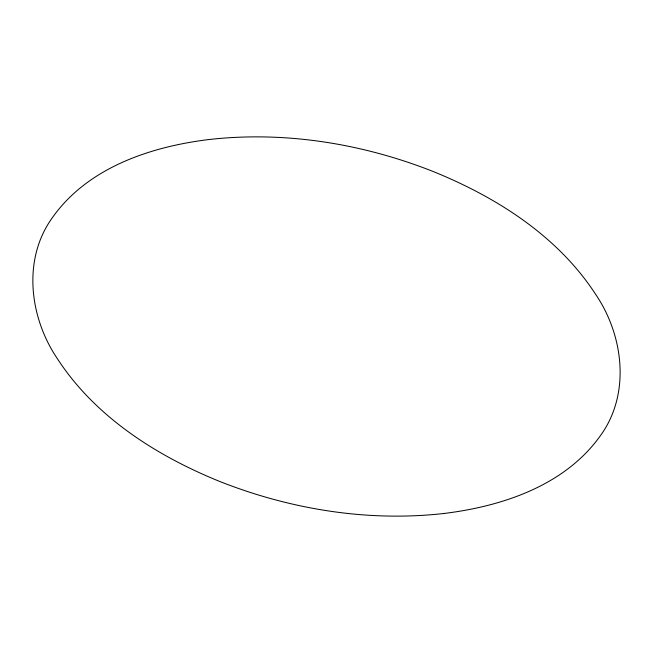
<?xml version="1.0" encoding="UTF-8"?>
<svg xmlns="http://www.w3.org/2000/svg" width="653" height="653" viewBox="0 0 653 653"><rect width="100%" height="100%" fill="white"/><g stroke="black" fill="none" stroke-linecap="round" stroke-linejoin="round"><path stroke-width="0.98" d="M443.967 513.478C502.051 506.377 564.355 485.742 599.927 436.343C630.904 394.453 623.697 335.552 595.56 294.217C557.507 235.684 495.847 196.782 432.172 171.102C361.419 143.35 283.941 130.894 208.201 139.62C149.994 146.86 87.478 167.813 52.313 217.759C22.169 259.543 29.581 317.644 57.325 358.603C95.158 416.941 156.483 455.786 219.832 481.506C290.561 509.422 368.047 522.025 443.836 513.495"/></g></svg>
